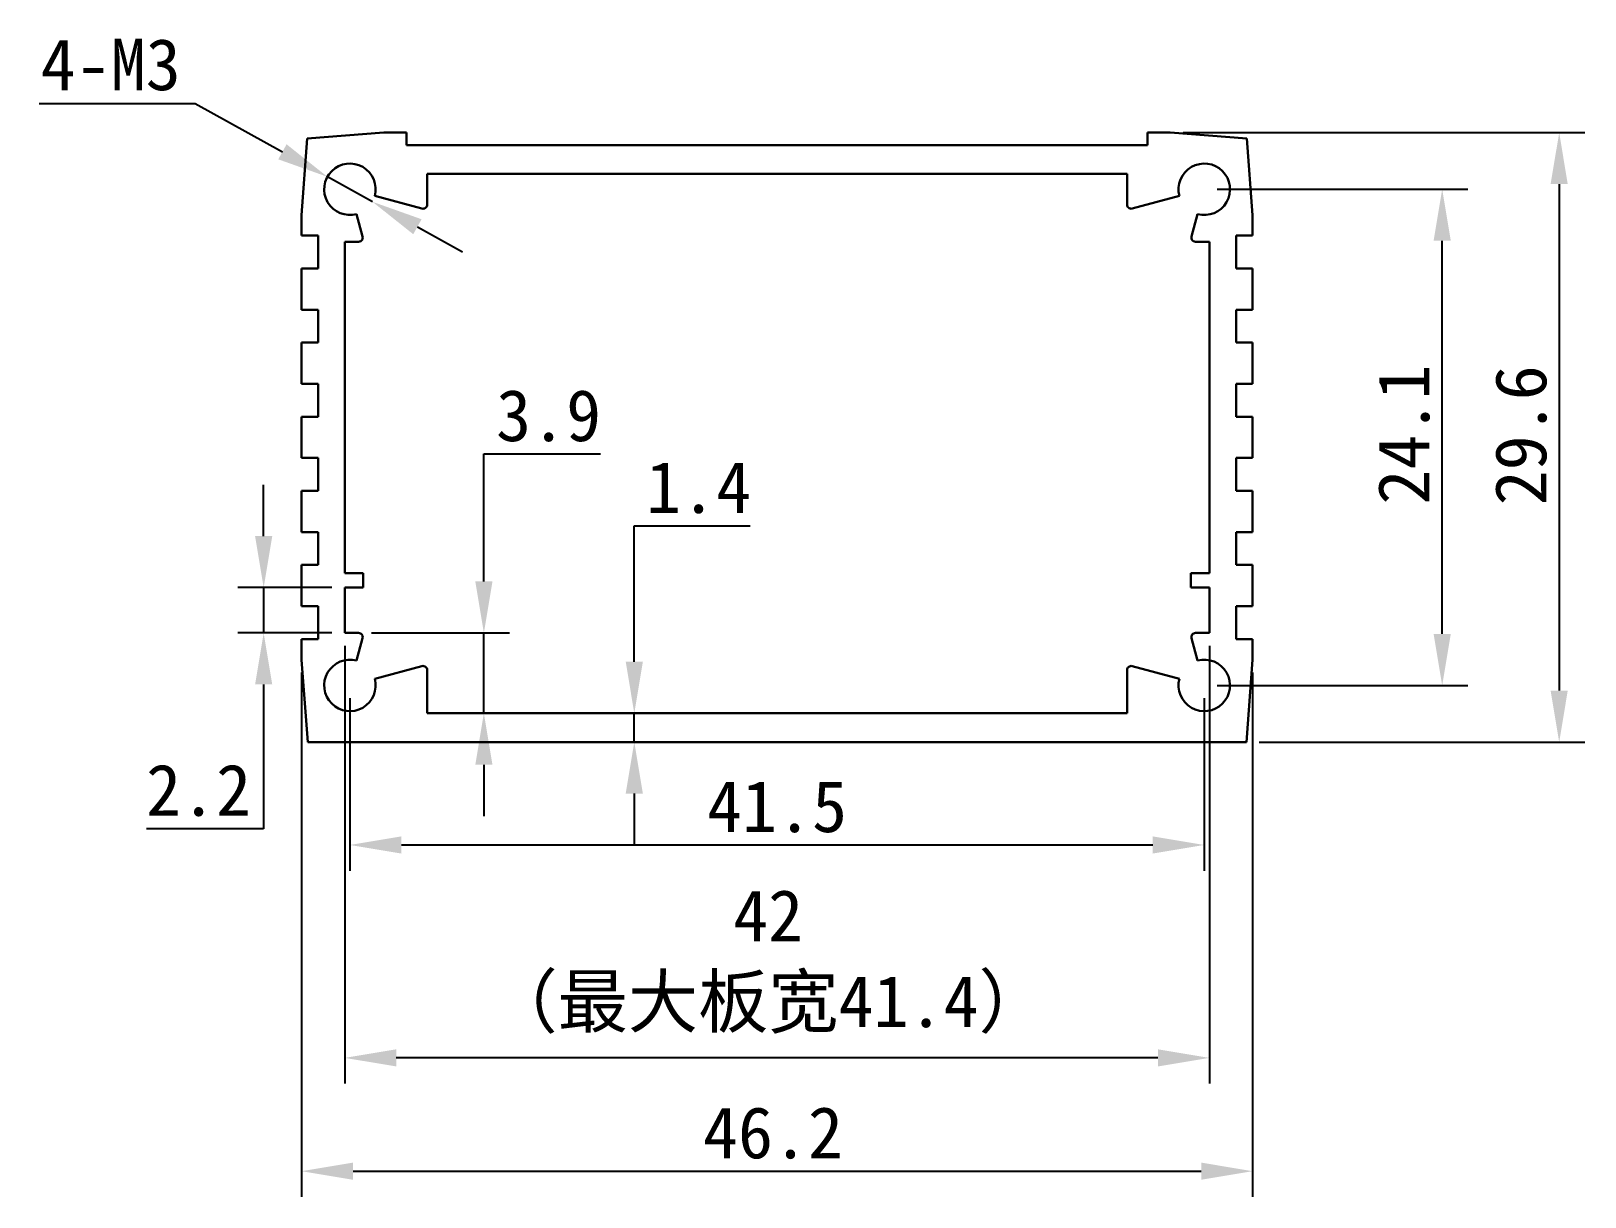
# Model space of a CAD drawing. Header units: millimetres. Extents: x 98.8 to 174.2, y 94.8 to 151.5.
import ezdxf

# ---------------------------------------------------------------- set-up
doc = ezdxf.new("R2010")
doc.units = ezdxf.units.MM
doc.header["$PDSIZE"] = -1
doc.layers.get('Defpoints').update_dxf_attribs({"color": 3})
doc.layers.add('文字层', color=30, linetype='Continuous', lineweight=15)
doc.layers.add('细实线层', color=7, linetype='Continuous')
doc.styles.get("Standard").update_dxf_attribs({"font": 'simhei.ttf', "height": 2.5})
doc.dimstyles.new('ISO-25', dxfattribs={"dimtxt": 2.5, "dimasz": 2.5, "dimexe": 1.25, "dimexo": 0.625, "dimtad": 1, "dimtoh": 1, "dimdec": 1, "dimdsep": 46, "dimtxsty": 'Standard', "dimcen": 2.5, "dimadec": 0, "dimazin": 0, "dimtfac": 1, "dimtdec": 1, "dimtmove": 0, "dimatfit": 3, "dimfxl": 1, "dimarcsym": 0})

# ---------------------------------------------------------------- blocks, each defined once
blk = doc.blocks.new('_D')
at = {"layer": 'Defpoints', "color": 0}
for p in [(114.248, 119.685), (155.748, 119.685), (155.748, 111.935)]:
    blk.add_point(p, dxfattribs=at)
at = {"layer": '细实线层', "color": 0, "lineweight": -2}
for p, q in [((114.248, 119.06), (114.248, 110.685)), ((155.748, 119.06), (155.748, 110.685)), ((116.748, 111.935), (153.248, 111.935))]:
    blk.add_line(p, q, dxfattribs=at)
at = {"layer": '细实线层', "color": 0}
for points in [[(116.748, 112.351), (116.748, 111.518), (114.248, 111.935)], [(153.248, 112.351), (153.248, 111.518), (155.748, 111.935)]]:
    blk.add_solid(points, dxfattribs=at)
at = {"layer": '细实线层', "color": 0, "insert": (134.998, 115.06), "char_height": 2.5, "attachment_point": 2}
blk.add_mtext('41.5', dxfattribs=at)
blk = doc.blocks.new('_D_1')
at = {"layer": 'Defpoints', "color": 0}
for p in [(155.748, 143.785), (167.306, 143.785), (155.748, 119.685)]:
    blk.add_point(p, dxfattribs=at)
at = {"layer": '细实线层', "color": 0, "lineweight": -2}
for p, q in [((156.373, 143.785), (168.556, 143.785)), ((167.306, 122.185), (167.306, 141.285)), ((156.373, 119.685), (168.556, 119.685))]:
    blk.add_line(p, q, dxfattribs=at)
at = {"layer": '细实线层', "color": 0}
for points in [[(166.889, 141.285), (167.723, 141.285), (167.306, 143.785)], [(166.889, 122.185), (167.723, 122.185), (167.306, 119.685)]]:
    blk.add_solid(points, dxfattribs=at)
at = {"layer": '细实线层', "color": 0, "insert": (164.181, 131.869), "char_height": 2.5, "attachment_point": 2, "rotation": 90}
blk.add_mtext('24.1', dxfattribs=at)
blk = doc.blocks.new('_D_2')
at = {"layer": 'Defpoints', "color": 0}
for p in [(111.898, 120.935), (158.098, 120.935), (158.098, 96.089)]:
    blk.add_point(p, dxfattribs=at)
at = {"layer": '细实线层', "color": 0, "lineweight": -2}
for p, q in [((111.898, 120.31), (111.898, 94.839)), ((158.098, 120.31), (158.098, 94.839)), ((114.398, 96.089), (155.598, 96.089))]:
    blk.add_line(p, q, dxfattribs=at)
at = {"layer": '细实线层', "color": 0}
for points in [[(114.398, 96.506), (114.398, 95.673), (111.898, 96.089)], [(155.598, 96.506), (155.598, 95.673), (158.098, 96.089)]]:
    blk.add_solid(points, dxfattribs=at)
at = {"layer": '细实线层', "color": 0, "insert": (134.799, 99.214), "char_height": 2.5, "attachment_point": 2}
blk.add_mtext('46.2', dxfattribs=at)
blk = doc.blocks.new('_D_3')
at = {"layer": 'Defpoints', "color": 0}
for p in [(154.098, 146.535), (157.798, 116.935), (172.989, 116.935)]:
    blk.add_point(p, dxfattribs=at)
at = {"layer": '细实线层', "color": 0, "lineweight": -2}
for p, q in [((154.723, 146.535), (174.239, 146.535)), ((172.989, 144.035), (172.989, 119.435)), ((158.423, 116.935), (174.239, 116.935))]:
    blk.add_line(p, q, dxfattribs=at)
at = {"layer": '细实线层', "color": 0}
for points in [[(172.572, 144.035), (173.405, 144.035), (172.989, 146.535)], [(172.572, 119.435), (173.405, 119.435), (172.989, 116.935)]]:
    blk.add_solid(points, dxfattribs=at)
at = {"layer": '细实线层', "color": 0, "insert": (169.864, 131.832), "char_height": 2.5, "attachment_point": 2, "rotation": 90}
blk.add_mtext('29.6', dxfattribs=at)
blk = doc.blocks.new('_D_4')
at = {"layer": 'Defpoints', "color": 0}
for p in [(113.998, 122.235), (155.998, 122.235), (113.998, 101.593)]:
    blk.add_point(p, dxfattribs=at)
at = {"layer": '文字层', "color": 0, "lineweight": -2}
for p, q in [((113.998, 121.61), (113.998, 100.343)), ((155.998, 121.61), (155.998, 100.343)), ((153.498, 101.593), (116.498, 101.593))]:
    blk.add_line(p, q, dxfattribs=at)
at = {"layer": '文字层', "color": 0}
for points in [[(116.498, 102.01), (116.498, 101.177), (113.998, 101.593)], [(153.498, 102.01), (153.498, 101.177), (155.998, 101.593)]]:
    blk.add_solid(points, dxfattribs=at)
at = {"layer": '文字层', "color": 0, "insert": (134.563, 109.756), "char_height": 2.5, "attachment_point": 2}
blk.add_mtext('42\\P（最大板宽41.4）', dxfattribs=at)
blk = doc.blocks.new('_D_5')
at = {"layer": 'Defpoints', "color": 0}
for p in [(113.155, 144.391), (115.341, 143.178)]:
    blk.add_point(p, dxfattribs=at)
at = {"layer": '细实线层', "color": 0, "lineweight": -2}
for p, q in [((99.147, 147.953), (106.738, 147.953)), ((106.738, 147.953), (110.969, 145.605)), ((115.341, 143.178), (113.155, 144.391)), ((117.527, 141.965), (119.713, 140.752))]:
    blk.add_line(p, q, dxfattribs=at)
at = {"layer": '细实线层', "color": 0}
for points in [[(111.172, 145.969), (110.767, 145.24), (113.155, 144.391)], [(117.729, 142.329), (117.325, 141.601), (115.341, 143.178)]]:
    blk.add_solid(points, dxfattribs=at)
at = {"layer": '细实线层', "color": 0, "insert": (102.63, 149.828), "char_height": 2.5, "attachment_point": 5}
blk.add_mtext('4-M3', dxfattribs=at)
blk = doc.blocks.new('_D_6')
at = {"layer": 'Defpoints', "color": 0}
for p in [(117.998, 118.335), (112.198, 116.935), (128.061, 116.935)]:
    blk.add_point(p, dxfattribs=at)
at = {"layer": '细实线层', "color": 0, "lineweight": -2}
for p, q in [((128.061, 120.835), (128.061, 127.435)), ((128.061, 127.435), (133.686, 127.435)), ((118.623, 118.335), (129.311, 118.335)), ((128.061, 116.935), (128.061, 118.335)), ((112.823, 116.935), (129.311, 116.935)), ((128.061, 114.435), (128.061, 111.935))]:
    blk.add_line(p, q, dxfattribs=at)
at = {"layer": '细实线层', "color": 0}
for points in [[(127.645, 120.835), (128.478, 120.835), (128.061, 118.335)], [(127.645, 114.435), (128.478, 114.435), (128.061, 116.935)]]:
    blk.add_solid(points, dxfattribs=at)
at = {"layer": '细实线层', "color": 0, "insert": (131.186, 130.56), "char_height": 2.5, "attachment_point": 2}
blk.add_mtext('1.4', dxfattribs=at)
blk = doc.blocks.new('_D_7')
at = {"layer": 'Defpoints', "color": 0}
for p in [(114.671, 122.235), (120.755, 122.235), (117.998, 118.335)]:
    blk.add_point(p, dxfattribs=at)
at = {"layer": '细实线层', "color": 0, "lineweight": -2}
for p, q in [((120.755, 124.735), (120.755, 130.926)), ((120.755, 130.926), (126.423, 130.926)), ((115.296, 122.235), (122.005, 122.235)), ((120.755, 118.335), (120.755, 122.235)), ((118.623, 118.335), (122.005, 118.335)), ((120.755, 115.835), (120.755, 113.335))]:
    blk.add_line(p, q, dxfattribs=at)
at = {"layer": '细实线层', "color": 0}
for points in [[(120.339, 124.735), (121.172, 124.735), (120.755, 122.235)], [(120.339, 115.835), (121.172, 115.835), (120.755, 118.335)]]:
    blk.add_solid(points, dxfattribs=at)
at = {"layer": '细实线层', "color": 0, "insert": (123.901, 134.051), "char_height": 2.5, "attachment_point": 2}
blk.add_mtext('3.9', dxfattribs=at)
blk = doc.blocks.new('_D_8')
at = {"layer": 'Defpoints', "color": 0}
for p in [(110.058, 124.435), (113.998, 124.435), (113.998, 122.235)]:
    blk.add_point(p, dxfattribs=at)
at = {"layer": '细实线层', "color": 0, "lineweight": -2}
for p, q in [((110.058, 126.935), (110.058, 129.435)), ((113.373, 124.435), (108.808, 124.435)), ((110.058, 124.435), (110.058, 122.235)), ((113.373, 122.235), (108.808, 122.235)), ((110.058, 119.735), (110.058, 112.726)), ((110.058, 112.726), (104.363, 112.726))]:
    blk.add_line(p, q, dxfattribs=at)
at = {"layer": '细实线层', "color": 0}
for points in [[(109.642, 126.935), (110.475, 126.935), (110.058, 124.435)], [(109.642, 119.735), (110.475, 119.735), (110.058, 122.235)]]:
    blk.add_solid(points, dxfattribs=at)
at = {"layer": '细实线层', "color": 0, "insert": (106.898, 115.851), "char_height": 2.5, "attachment_point": 2}
blk.add_mtext('2.2', dxfattribs=at)

msp = doc.modelspace()

# ---------------------------------------------------------------- linework, layer by layer
at = {"color": 7, "linetype": 'Continuous', "lineweight": 30}
for p, q in [((112.177, 146.256), (115.898, 146.535)), ((116.998, 146.535), (115.898, 146.535)), ((116.998, 146.535), (116.998, 145.935)), ((152.998, 145.935), (152.998, 146.535)), ((154.098, 146.535), (152.998, 146.535)), ((154.098, 146.535), (157.819, 146.256)), ((111.898, 142.535), (112.177, 146.256)), ((116.998, 145.935), (152.998, 145.935)), ((157.819, 146.256), (158.098, 142.535)), ((151.998, 144.535), (117.998, 144.535)), ((117.998, 144.535), (117.998, 143.041)), ((151.998, 143.041), (151.998, 144.535)), ((117.746, 142.847), (115.456, 143.461)), ((154.541, 143.461), (152.25, 142.847)), ((111.898, 142.535), (111.898, 141.535)), ((114.572, 142.577), (114.864, 141.487)), ((155.132, 141.487), (155.425, 142.577)), ((158.098, 141.535), (158.098, 142.535)), ((112.698, 141.535), (111.898, 141.535)), ((112.698, 139.935), (112.698, 141.535)), ((114.671, 141.235), (113.998, 141.235)), ((113.998, 141.235), (113.998, 125.135)), ((155.998, 141.235), (155.326, 141.235)), ((155.998, 125.135), (155.998, 141.235)), ((158.098, 141.535), (157.298, 141.535)), ((157.298, 141.535), (157.298, 139.935)), ((111.898, 139.935), (112.698, 139.935)), ((111.898, 139.935), (111.898, 137.935)), ((157.298, 139.935), (158.098, 139.935)), ((158.098, 137.935), (158.098, 139.935)), ((112.698, 137.935), (111.898, 137.935)), ((112.698, 136.335), (112.698, 137.935)), ((158.098, 137.935), (157.298, 137.935)), ((157.298, 137.935), (157.298, 136.335)), ((111.898, 136.335), (112.698, 136.335)), ((111.898, 136.335), (111.898, 134.335)), ((157.298, 136.335), (158.098, 136.335)), ((158.098, 134.335), (158.098, 136.335)), ((112.698, 134.335), (111.898, 134.335)), ((112.698, 132.735), (112.698, 134.335)), ((158.098, 134.335), (157.298, 134.335)), ((157.298, 134.335), (157.298, 132.735)), ((111.898, 132.735), (112.698, 132.735)), ((111.898, 132.735), (111.898, 130.735)), ((157.298, 132.735), (158.098, 132.735)), ((158.098, 130.735), (158.098, 132.735)), ((112.698, 130.735), (111.898, 130.735)), ((112.698, 129.135), (112.698, 130.735)), ((158.098, 130.735), (157.298, 130.735)), ((157.298, 130.735), (157.298, 129.135)), ((111.898, 129.135), (112.698, 129.135)), ((111.898, 129.135), (111.898, 127.135)), ((157.298, 129.135), (158.098, 129.135)), ((158.098, 127.135), (158.098, 129.135)), ((112.698, 127.135), (111.898, 127.135)), ((112.698, 125.535), (112.698, 127.135)), ((158.098, 127.135), (157.298, 127.135)), ((157.298, 127.135), (157.298, 125.535)), ((111.898, 125.535), (112.698, 125.535)), ((111.898, 125.535), (111.898, 123.535)), ((157.298, 125.535), (158.098, 125.535)), ((158.098, 123.535), (158.098, 125.535)), ((113.998, 125.135), (114.898, 125.135)), ((114.898, 125.135), (114.898, 124.435)), ((155.098, 124.435), (155.098, 125.135)), ((155.098, 125.135), (155.998, 125.135)), ((114.898, 124.435), (113.998, 124.435)), ((113.998, 124.435), (113.998, 122.235)), ((155.998, 124.435), (155.098, 124.435)), ((155.998, 122.235), (155.998, 124.435)), ((112.698, 123.535), (111.898, 123.535)), ((112.698, 121.935), (112.698, 123.535)), ((158.098, 123.535), (157.298, 123.535)), ((157.298, 123.535), (157.298, 121.935)), ((111.898, 121.935), (112.698, 121.935)), ((111.898, 121.935), (111.898, 120.935)), ((113.998, 122.235), (114.671, 122.235)), ((114.864, 121.983), (114.572, 120.892)), ((155.425, 120.892), (155.132, 121.983)), ((155.326, 122.235), (155.998, 122.235)), ((157.298, 121.935), (158.098, 121.935)), ((158.098, 120.935), (158.098, 121.935)), ((112.198, 116.935), (111.898, 120.935)), ((158.098, 120.935), (157.798, 116.935)), ((115.456, 120.008), (117.746, 120.622)), ((117.998, 120.429), (117.998, 118.335)), ((151.998, 118.335), (151.998, 120.429)), ((152.25, 120.622), (154.541, 120.008)), ((117.998, 118.335), (151.998, 118.335)), ((112.198, 116.935), (157.798, 116.935))]:
    msp.add_line(p, q, dxfattribs=at)
for centre, radius, start, end in [((114.248, 143.785), 1.25, 345, 285), ((155.748, 143.785), 1.25, 255, 195), ((117.798, 143.041), 0.2, 255, 0), ((152.198, 143.041), 0.2, 180, 285), ((114.671, 141.435), 0.2, 270, 15), ((155.326, 141.435), 0.2, 165, 270), ((114.671, 122.035), 0.2, 345, 90), ((155.326, 122.035), 0.2, 90, 195), ((114.248, 119.685), 1.25, 75, 15), ((155.748, 119.685), 1.25, 165, 105), ((117.798, 120.429), 0.2, 0, 105), ((152.198, 120.429), 0.2, 75, 180)]:
    msp.add_arc(centre, radius, start, end, dxfattribs=at)

# ---------------------------------------------------------------- dimensions: what is measured, and where the dimension line sits
at = {"layer": '文字层'}
dim = msp.add_linear_dim(base=(113.998, 101.593), p1=(155.998, 122.235), p2=(113.998, 122.235), text='<>\\P（最大板宽41.4）', dimstyle='ISO-25', dxfattribs=at)
dim.commit()
dim.dimension.update_dxf_attribs({"geometry": '_D_4', "text_midpoint": (134.563, 101.593), "dimtype": 160})
at = {"layer": '细实线层'}
dim = msp.add_diameter_dim_2p(p1=(115.341, 143.178), p2=(113.155, 144.391), text='4-M3', dimstyle='ISO-25', dxfattribs=at)
dim.commit()
dim.dimension.update_dxf_attribs({"geometry": '_D_5', "text_midpoint": (102.63, 147.953), "dimtype": 163})
for base, p1, p2, picture, middle in [((172.989, 116.935), (154.098, 146.535), (157.798, 116.935), '_D_3', (172.989, 131.832)), ((167.306, 143.785), (155.748, 119.685), (155.748, 143.785), '_D_1', (167.306, 131.869)), ((120.755, 122.235), (117.998, 118.335), (114.671, 122.235), '_D_7', (123.901, 130.926)), ((128.061, 116.935), (117.998, 118.335), (112.198, 116.935), '_D_6', (131.186, 127.435)), ((110.058, 124.435), (113.998, 122.235), (113.998, 124.435), '_D_8', (106.898, 112.726))]:
    dim = msp.add_linear_dim(base=base, p1=p1, p2=p2, angle=90, dimstyle='ISO-25', dxfattribs=at)
    dim.commit()
    dim.dimension.update_dxf_attribs({"geometry": picture, "text_midpoint": middle, "dimtype": 160})
for base, p1, p2, picture, middle in [((158.098, 96.089), (111.898, 120.935), (158.098, 120.935), '_D_2', (134.799, 96.089)), ((155.748, 111.935), (114.248, 119.685), (155.748, 119.685), '_D', (134.998, 111.935))]:
    dim = msp.add_linear_dim(base=base, p1=p1, p2=p2, dimstyle='ISO-25', dxfattribs=at)
    dim.commit()
    dim.dimension.update_dxf_attribs({"geometry": picture, "text_midpoint": middle, "dimtype": 160})

doc.saveas('drawing.dxf')
